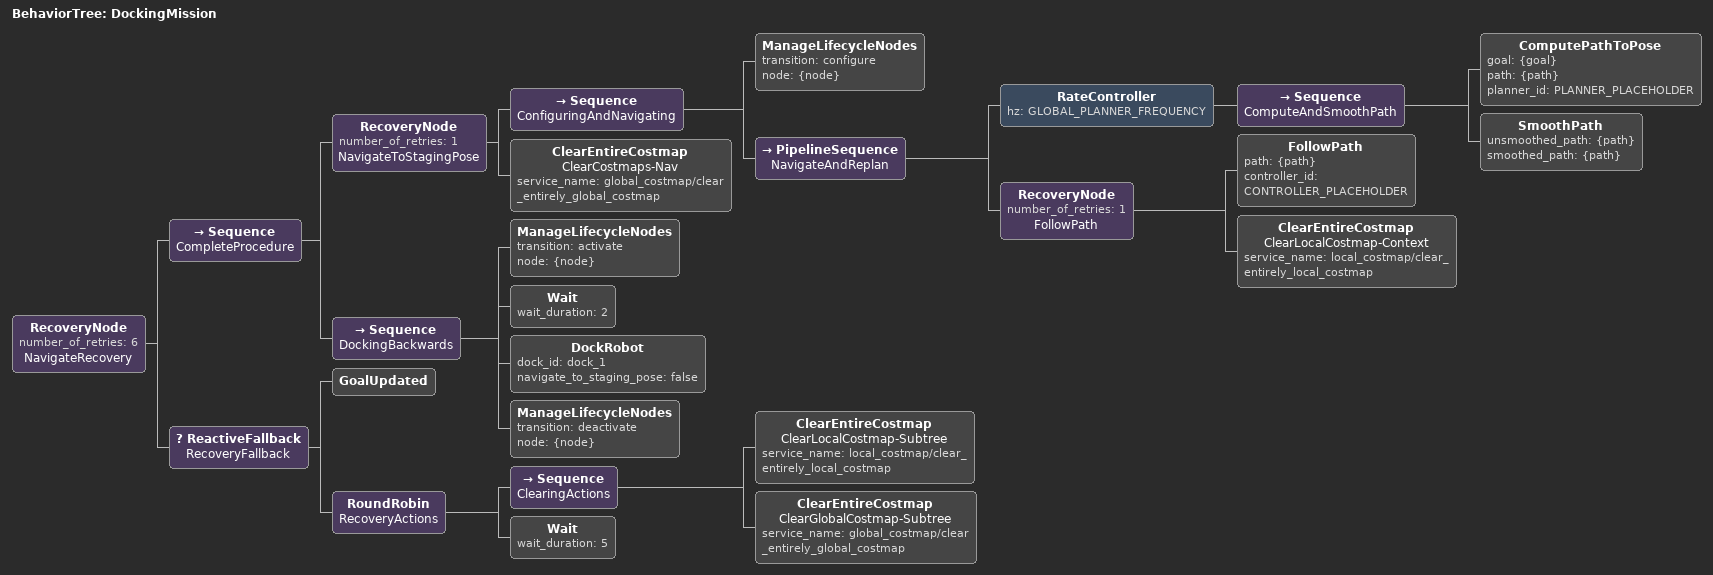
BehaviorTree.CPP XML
<root main_tree_to_execute="DockingMission" BTCPP_format="4">
  <BehaviorTree ID="DockingMission">
    <RecoveryNode number_of_retries="6" name="NavigateRecovery">
      <Sequence name="CompleteProcedure">
        <RecoveryNode number_of_retries="1" name="NavigateToStagingPose">
          <Sequence name="ConfiguringAndNavigating">
            <!-- Configure the dock pose estimator node. -->
            <ManageLifecycleNodes transition="configure" node="{node}"/>

            <PipelineSequence name="NavigateAndReplan">
              <!-- Compute path and Smooth it. -->
              <RateController hz="GLOBAL_PLANNER_FREQUENCY">
                <Sequence name="ComputeAndSmoothPath">
                  <ComputePathToPose goal="{goal}" path="{path}" planner_id="PLANNER_PLACEHOLDER"/>
                  <SmoothPath unsmoothed_path="{path}" smoothed_path="{path}"/>
                </Sequence>
              </RateController>
              <!-- Follow the computed path to the staging pose. -->
              <!-- Comment this section to test the docking procedure from the staging pose. -->
              <RecoveryNode number_of_retries="1" name="FollowPath">
                <FollowPath path="{path}" controller_id="CONTROLLER_PLACEHOLDER"/>
                <ClearEntireCostmap name="ClearLocalCostmap-Context" service_name="local_costmap/clear_entirely_local_costmap"/>
              </RecoveryNode>
            </PipelineSequence>
          </Sequence>
          <ClearEntireCostmap name="ClearCostmaps-Nav" service_name="global_costmap/clear_entirely_global_costmap"/>
        </RecoveryNode>

        <Sequence name="DockingBackwards">
          <!-- Activate the dock pose estimator node only in the staging pose. This will save unecessary resources. -->
          <ManageLifecycleNodes transition="activate" node="{node}"/>

          <!-- Wait for 2 seconds to allow the dock pose estimator to start publishing the dock pose. -->
          <Wait wait_duration="2"/>

          <!-- Once in the staging pose and the dock pose estimator is active, we can dock the robot. -->
          <DockRobot dock_id="dock_1" navigate_to_staging_pose="false"/>

          <!-- Deactivate the dock pose estimator node after the docking is complete. -->
          <ManageLifecycleNodes transition="deactivate" node="{node}"/>
        </Sequence>
      </Sequence>

      <!-- Fallback behaviour. -->
      <ReactiveFallback name="RecoveryFallback">
        <GoalUpdated/>
        <RoundRobin name="RecoveryActions">
          <Sequence name="ClearingActions">
            <ClearEntireCostmap name="ClearLocalCostmap-Subtree" service_name="local_costmap/clear_entirely_local_costmap"/>
            <ClearEntireCostmap name="ClearGlobalCostmap-Subtree" service_name="global_costmap/clear_entirely_global_costmap"/>
          </Sequence>
          <Wait wait_duration="5"/>
        </RoundRobin>
      </ReactiveFallback>
    </RecoveryNode>
  </BehaviorTree>
</root>
